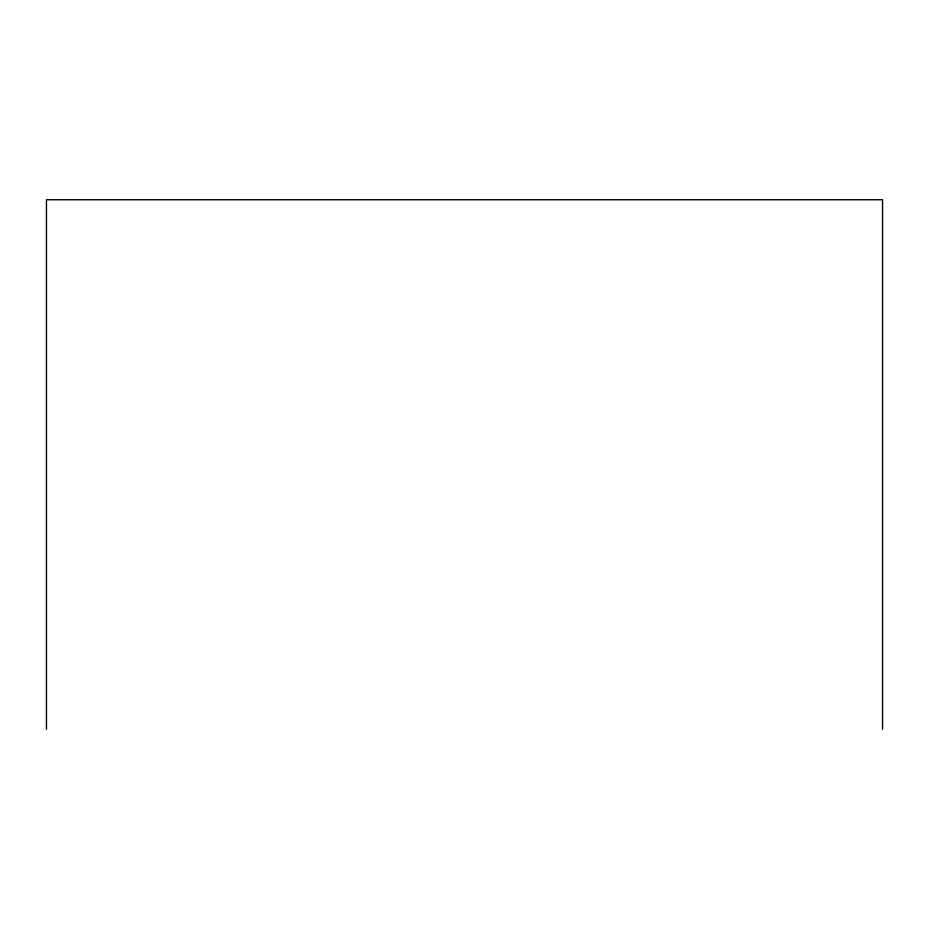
<?xml version="1.0" encoding="UTF-8"?>
<svg xmlns="http://www.w3.org/2000/svg" width="929" height="929" viewBox="0 0 929 929"><rect width="100%" height="100%" fill="white"/><g stroke="black" fill="none" stroke-linecap="round" stroke-linejoin="round"><path stroke-width="1.39" d="M882.55 729.265L882.55 199.735L46.45 199.735L46.45 729.265"/></g></svg>
